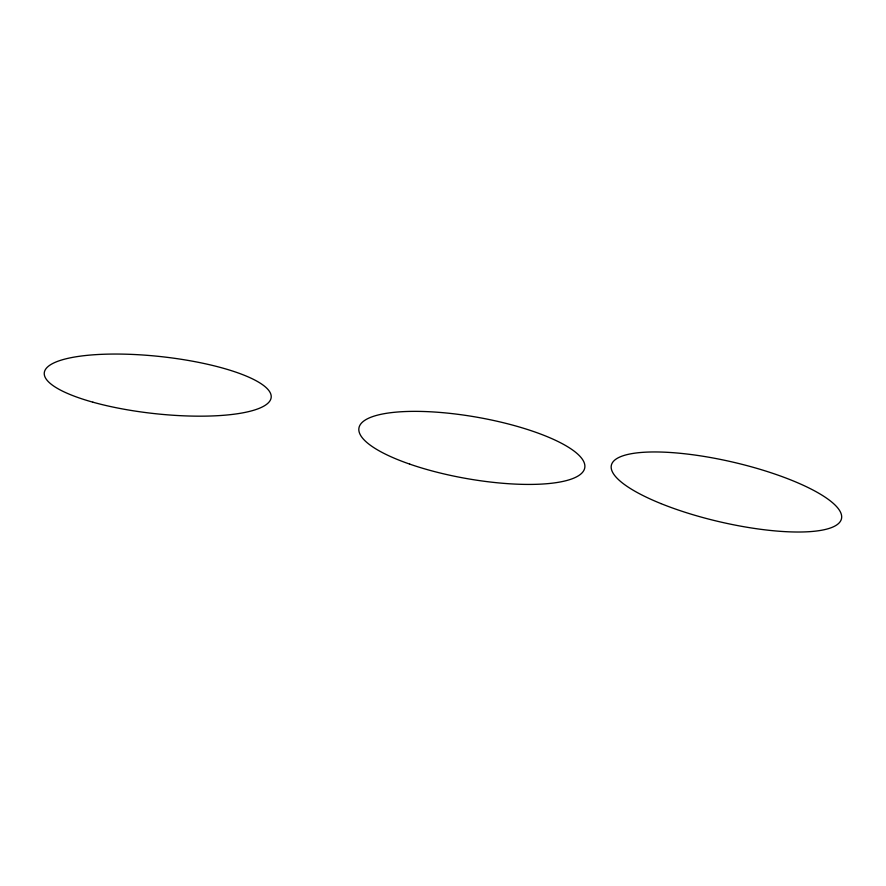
<?xml version="1.0" encoding="UTF-8"?>
<svg xmlns="http://www.w3.org/2000/svg" width="886" height="886" viewBox="0 0 886 886"><rect width="100%" height="100%" fill="white"/><g stroke="black" fill="none" stroke-linecap="round" stroke-linejoin="round"><path stroke-width="1.33" d="M409.731 464.12A114.626 31.099 10 0 0 584.716 468.007A114.626 31.099 10 0 0 421.204 411.436A114.626 31.099 10 0 0 409.731 464.12M660.89 503.569A118.115 30.556 13.1 0 0 841.323 519.296A118.115 30.556 13.1 0 0 677.114 453.012A118.115 30.556 13.1 0 0 660.89 503.569M92.897 402.189A114.128 28.684 6.2 0 0 270.85 398.933A114.128 28.684 6.2 0 0 109.465 354.101A114.128 28.684 6.2 0 0 92.897 402.189"/></g></svg>
